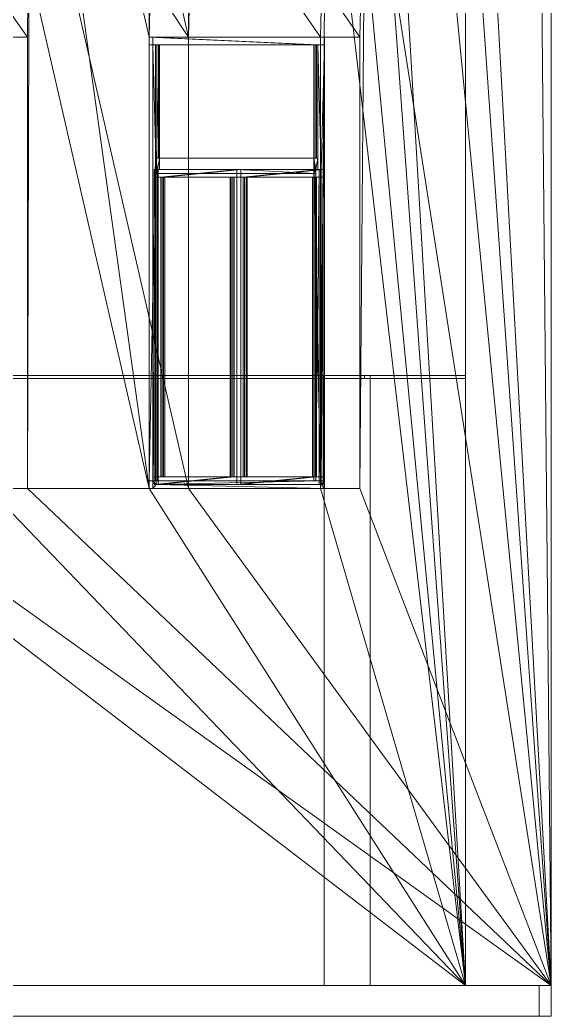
# Model space of a CAD drawing. Header units: millimetres. Extents: x 0 to 44695, y 0 to 30385.
# Drawn here: x 41131 to 44591, y 0 to 6484 of the extents above; entities that cross this region are included whole.
import ezdxf

# ---------------------------------------------------------------- set-up
doc = ezdxf.new("R2010")
doc.units = ezdxf.units.MM
doc.header["$MEASUREMENT"] = 0

msp = doc.modelspace()

# ---------------------------------------------------------------- meshes
at = {"color": 13, "lineweight": 0, "true_color": 0xe06639}
mesh = msp.add_polyface(dxfattribs=at)
corners = [(44034.5, 28853.1, 23280.5), (44334.9, 28853.1, 23460), (44334.9, 27389.3, 23460), (44034.5, 27389.3, 23280.5), (41438.9, 30365.4, 28304.3), (41139, 30365.2, 28124), (37802.4, 28466.4, 34387.3), (37802.4, 28475.7, 34387.3), (37612.6, 28475.7, 34704.9), (37612.6, 26624, 34704.9), (37807.5, 26624, 34378.7), (37807.5, 26281.1, 34378.7), (37551, 26281.1, 34807.9), (37551, 200, 34807.9), (44591.5, 200, 23030.9), (44591.5, 27389.3, 23030.9), (44034.5, 200, 23280.5), (37507.2, 200, 34199.1), (37507.2, 26281.1, 34199.1), (37507.2, 26624, 34199.1), (37507.2, 28468.7, 34199.1), (37509.9, 28466, 34212.4), (37509.9, 28475.7, 34212.4)]
mesh.append_faces([[corners[k] for k in face] for face in [(0, 1, 2, 3), (4, 1, 0, 5), (6, 7, 8), (6, 8, 9), (6, 9, 10), (11, 12, 13), (4, 6, 10), (4, 10, 11), (4, 11, 13), (2, 1, 4), (2, 4, 13), (15, 2, 14), (14, 2, 13), (3, 2, 15), (5, 0, 3, 16), (5, 16, 17, 18), (5, 18, 19, 20), (4, 5, 20, 21), (4, 21, 6), (21, 22, 7, 6), (8, 7, 22), (9, 8, 22), (9, 22, 21), (19, 9, 21), (19, 21, 20), (9, 19, 10), (19, 18, 11, 10), (11, 18, 12), (12, 18, 17, 13), (13, 17, 16, 14), (14, 16, 3, 15)]], dxfattribs={"color": 13})
at = {"color": 7, "lineweight": 0, "true_color": 0xf3f5ef}
mesh = msp.add_polyface(dxfattribs=at)
corners = [(39225.1, 27389.3, 20405.3), (39225.1, 200, 20405.3), (44034.5, 200, 23280.5), (44034.5, 27389.3, 23280.5), (39807.5, 3435.1, 20753.5), (39807.5, 6371.5, 20753.5), (40924.4, 6371.5, 21421.2), (40924.4, 3435.1, 21421.2), (43127.6, 25101.9, 22738.3), (43127.6, 22165.6, 22738.3), (42010.6, 22165.6, 22070.6), (42010.6, 25101.9, 22070.6), (42010.6, 17403.7, 22070.6), (42010.6, 20340, 22070.6), (43127.6, 20340, 22738.3), (43127.6, 17403.7, 22738.3), (43127.6, 15578.1, 22738.3), (43127.6, 12641.8, 22738.3), (42010.6, 12641.8, 22070.6), (42010.6, 15578.1, 22070.6), (39820.7, 7935.1, 20761.4), (39820.7, 10871.5, 20761.4), (40937.6, 10871.5, 21429.1), (40937.6, 7935.1, 21429.1), (43126.2, 7935.1, 22737.5), (42009.3, 7935.1, 22069.7), (42009.3, 10871.5, 22069.7), (43126.2, 10871.5, 22737.5), (39815.9, 15570.6, 20758.5), (40932.8, 15570.6, 21426.2), (40932.8, 12634.3, 21426.2), (39815.9, 12634.3, 20758.5), (40932.8, 17396.2, 21426.2), (39815.9, 17396.2, 20758.5), (39815.9, 20332.5, 20758.5), (40932.8, 20332.5, 21426.2), (39815.9, 25094.4, 20758.5), (40932.8, 25094.4, 21426.2), (40932.8, 22158.1, 21426.2), (39815.9, 22158.1, 20758.5), (43089, 3435.1, 22715.2), (41972.1, 3435.1, 22047.5), (41972.1, 6371.5, 22047.5), (43089, 6371.5, 22715.2), (40064.1, 3435.1, 20324.3), (40064.1, 6371.5, 20324.3), (41181, 6371.5, 20992.1), (41181, 3435.1, 20992.1), (43384.1, 25101.9, 22309.1), (43384.1, 22165.6, 22309.1), (42267.2, 22165.6, 21641.4), (42267.2, 25101.9, 21641.4), (42267.2, 17403.7, 21641.4), (42267.2, 20340, 21641.4), (43384.1, 20340, 22309.1), (43384.1, 17403.7, 22309.1), (43384.1, 15578.1, 22309.1), (43384.1, 12641.8, 22309.1), (42267.2, 12641.8, 21641.4), (42267.2, 15578.1, 21641.4), (40077.3, 7935.1, 20332.2), (40077.3, 10871.5, 20332.2), (41194.2, 10871.5, 20999.9), (41194.2, 7935.1, 20999.9), (43382.7, 7935.1, 22308.3), (42265.8, 7935.1, 21640.6), (42265.8, 10871.5, 21640.6), (43382.7, 10871.5, 22308.3), (41189.4, 15570.6, 20997.1), (40072.5, 15570.6, 20329.4), (41189.4, 12634.3, 20997.1), (40072.5, 12634.3, 20329.4), (41189.4, 17396.2, 20997.1), (40072.5, 17396.2, 20329.4), (40072.5, 20332.5, 20329.4), (41189.4, 20332.5, 20997.1), (41189.4, 25094.4, 20997.1), (40072.5, 25094.4, 20329.4), (41189.4, 22158.1, 20997.1), (40072.5, 22158.1, 20329.4), (43345.6, 3435.1, 22286.1), (42228.6, 3435.1, 21618.3), (42228.6, 6371.5, 21618.3), (43345.6, 6371.5, 22286.1), (39481.7, 27389.3, 19976.2), (39481.7, 200, 19976.2), (44591.5, 200, 23030.9), (44591.5, 27389.3, 23030.9)]
mesh.append_faces([[corners[k] for k in face] for face in [(16, 17, 2), (16, 2, 3), (14, 16, 3), (8, 14, 3), (27, 24, 17), (2, 17, 24), (43, 40, 24), (2, 24, 40), (27, 17, 18), (19, 16, 15), (19, 15, 12), (13, 14, 9), (13, 9, 10), (11, 8, 3), (43, 24, 25), (26, 27, 18), (26, 18, 10), (26, 10, 11), (2, 40, 41), (42, 43, 25), (42, 25, 26), (42, 26, 11), (22, 23, 41), (22, 41, 42), (22, 42, 11), (29, 30, 22), (29, 22, 11), (35, 29, 11), (37, 35, 11), (37, 11, 3), (6, 7, 23), (41, 23, 7), (2, 41, 7), (6, 23, 20), (21, 22, 30), (21, 30, 31), (20, 21, 31), (28, 29, 32), (28, 32, 33), (34, 35, 38), (34, 38, 39), (36, 37, 3), (2, 7, 4), (5, 6, 20), (5, 20, 31), (5, 31, 39), (5, 39, 36), (1, 2, 4), (1, 4, 0), (0, 4, 5), (0, 5, 36), (0, 36, 3), (44, 45, 5, 4), (45, 46, 6, 5), (46, 47, 7, 6), (47, 44, 4, 7), (9, 8, 48, 49), (10, 9, 49, 50), (11, 10, 50, 51), (8, 11, 51, 48), (52, 53, 13, 12), (53, 54, 14, 13), (54, 55, 15, 14), (55, 52, 12, 15), (17, 16, 56, 57), (18, 17, 57, 58), (19, 18, 58, 59), (16, 19, 59, 56), (60, 61, 21, 20), (61, 62, 22, 21), (62, 63, 23, 22), (63, 60, 20, 23), (24, 64, 65, 25), (25, 65, 66, 26), (26, 66, 67, 27), (27, 67, 64, 24), (68, 29, 28, 69), (70, 30, 29, 68), (71, 31, 30, 70), (69, 28, 31, 71), (32, 72, 73, 33), (33, 73, 74, 34), (34, 74, 75, 35), (35, 75, 72, 32), (76, 37, 36, 77), (78, 38, 37, 76), (79, 39, 38, 78), (77, 36, 39, 79), (40, 80, 81, 41), (41, 81, 82, 42), (42, 82, 83, 43), (43, 83, 80, 40), (0, 84, 85, 1), (1, 85, 86, 2), (2, 86, 87, 3), (84, 0, 3, 87), (49, 48, 87), (49, 87, 86), (55, 49, 86), (57, 55, 86), (64, 67, 57), (64, 57, 86), (80, 83, 64), (80, 64, 86), (87, 48, 51), (50, 49, 54), (50, 54, 53), (52, 55, 56), (52, 56, 59), (58, 57, 67), (58, 67, 66), (59, 58, 66), (51, 59, 66), (65, 64, 83), (65, 83, 82), (66, 65, 82), (51, 66, 82), (81, 80, 86), (63, 62, 82), (51, 82, 62), (63, 82, 81), (78, 76, 62), (51, 62, 76), (87, 51, 76), (72, 78, 62), (70, 72, 62), (47, 46, 63), (47, 63, 81), (47, 81, 86), (70, 62, 61), (60, 63, 46), (87, 76, 77), (79, 78, 75), (79, 75, 74), (73, 72, 68), (73, 68, 69), (71, 70, 61), (71, 61, 60), (60, 46, 45), (71, 60, 45), (69, 71, 45), (77, 69, 45), (44, 47, 86), (84, 87, 77), (84, 77, 45), (84, 45, 85), (85, 45, 44), (85, 44, 86)]], dxfattribs={"color": 7})
at = {"color": 31, "lineweight": 0, "true_color": 0xf4ce88}
mesh = msp.add_polyface(dxfattribs=at)
corners = [(43046.1, 6321.5, 22689.6), (43071.7, 6321.5, 22646.7), (43114.7, 6321.5, 22672.3), (43089, 6321.5, 22715.2), (43089, 6371.5, 22715.2), (41972.1, 6371.5, 22047.5), (41972.1, 6321.5, 22047.5), (42015, 6321.5, 22073.2), (43114.7, 6371.5, 22672.3), (42040.6, 6321.5, 22030.2), (41997.7, 6321.5, 22004.6), (41997.7, 6371.5, 22004.6)]
mesh.append_faces([[corners[k] for k in face] for face in [(0, 1, 2, 3), (0, 3, 4, 5), (0, 5, 6, 7), (3, 2, 8, 4), (1, 9, 10, 11), (1, 11, 8, 2), (7, 9, 1, 0), (6, 10, 9, 7), (5, 11, 10, 6), (4, 8, 11, 5)]], dxfattribs={"color": 31})
mesh = msp.add_polyface(dxfattribs=at)
corners = [(42019.2, 3485.1, 22017.4), (41997.7, 3485.1, 22004.6), (41997.7, 6321.5, 22004.6), (42040.6, 6321.5, 22030.2), (42040.6, 5585.1, 22030.2), (42040.6, 5510.1, 22030.2), (42019.2, 5510.1, 22017.4), (42006.4, 5510.1, 22038.9), (42006.4, 3485.1, 22038.9), (42027.8, 5510.1, 22051.7), (42015, 5585.1, 22073.2), (42015, 5485.1, 22073.2), (42027.8, 5485.1, 22051.7), (42015, 6321.5, 22073.2), (41972.1, 6321.5, 22047.5), (41972.1, 3485.1, 22047.5), (42027.8, 3485.1, 22051.7), (42015, 3485.1, 22073.2)]
mesh.append_faces([[corners[k] for k in face] for face in [(3, 5, 6), (2, 3, 6), (2, 6, 1), (1, 6, 0), (6, 7, 8, 0), (9, 7, 6, 5), (10, 11, 12), (10, 12, 9), (4, 10, 9), (4, 9, 5), (4, 3, 13, 10), (3, 2, 14, 13), (2, 1, 15, 14), (16, 17, 15), (8, 16, 15), (0, 8, 15), (1, 0, 15), (12, 16, 8, 7), (12, 7, 9), (12, 11, 17, 16), (10, 13, 14, 15), (10, 15, 17, 11)]], dxfattribs={"color": 31})
at = {"color": 7, "lineweight": 0, "true_color": 0xf0f7f3}
mesh = msp.add_polyface(dxfattribs=at)
corners = [(43053.8, 5585.1, 22676.7), (42022.7, 5585.1, 22060.3), (42032.9, 5585.1, 22043.1), (43064, 5585.1, 22659.5), (42022.7, 6321.5, 22060.3), (42032.9, 6321.5, 22043.1), (43053.8, 6321.5, 22676.7), (43064, 6321.5, 22659.5)]
mesh.append_faces([[corners[k] for k in face] for face in [(0, 1, 2, 3), (1, 4, 5, 2), (4, 6, 7, 5), (6, 0, 3, 7), (0, 6, 4, 1), (3, 2, 5, 7)]], dxfattribs={"color": 7})
at = {"color": 31, "lineweight": 0, "true_color": 0xf4ce88}
mesh = msp.add_polyface(dxfattribs=at)
corners = [(43093.2, 5510.1, 22659.5), (43071.7, 5510.1, 22646.7), (43071.7, 5585.1, 22646.7), (43071.7, 6321.5, 22646.7), (43114.7, 6321.5, 22672.3), (43114.7, 3485.1, 22672.3), (43093.2, 3485.1, 22659.5), (43080.4, 3485.1, 22680.9), (43080.4, 5510.1, 22680.9), (43089, 3485.1, 22715.2), (43046.1, 3485.1, 22689.6), (43058.9, 3485.1, 22668.1), (43089, 6321.5, 22715.2), (43046.1, 6321.5, 22689.6), (43046.1, 5585.1, 22689.6), (43058.9, 5510.1, 22668.1), (43058.9, 5485.1, 22668.1), (43046.1, 5485.1, 22689.6)]
mesh.append_faces([[corners[k] for k in face] for face in [(4, 5, 6), (4, 6, 0), (3, 4, 0), (3, 0, 1), (6, 7, 8, 0), (9, 10, 7), (5, 9, 7), (11, 7, 10), (6, 5, 7), (5, 4, 12, 9), (4, 3, 13, 12), (3, 2, 14, 13), (15, 16, 17), (15, 17, 14), (1, 15, 2), (2, 15, 14), (0, 8, 15, 1), (11, 16, 15, 8), (11, 8, 7), (11, 10, 17, 16), (9, 12, 13, 14), (9, 14, 17, 10)]], dxfattribs={"color": 31})
mesh = msp.add_polyface(dxfattribs=at)
corners = [(42040.6, 5510.1, 22030.2), (42040.6, 5585.1, 22030.2), (43071.7, 5585.1, 22646.7), (43071.7, 5510.1, 22646.7), (42556.2, 5510.1, 22338.5), (42543.4, 5510.1, 22359.9), (42027.8, 5510.1, 22051.7), (43058.9, 5510.1, 22668.1), (43046.1, 5585.1, 22689.6), (43046.1, 5485.1, 22689.6), (43058.9, 5485.1, 22668.1), (42015, 5585.1, 22073.2), (42027.8, 5485.1, 22051.7), (42015, 5485.1, 22073.2)]
mesh.append_faces([[corners[k] for k in face] for face in [(0, 1, 2, 3), (0, 3, 4), (4, 5, 6, 0), (7, 5, 4, 3), (8, 9, 10), (8, 10, 7), (2, 8, 7), (2, 7, 3), (2, 1, 11, 8), (6, 12, 13), (6, 13, 11), (0, 6, 1), (1, 6, 11), (10, 12, 6, 5), (10, 5, 7), (10, 9, 13, 12), (8, 11, 13, 9)]], dxfattribs={"color": 31})
mesh = msp.add_polyface(dxfattribs=at)
corners = [(42006.4, 3460.1, 22038.9), (42006.4, 3510.1, 22038.9), (42032, 3510.1, 21996), (42032, 3460.1, 21996), (42049.3, 3510.1, 22064.5), (42074.9, 3510.1, 22021.6), (42500.4, 3510.1, 22334.3), (42526.1, 3510.1, 22291.3), (42543.4, 3510.1, 22359.9), (42569, 3510.1, 22317), (42543.4, 3460.1, 22359.9), (42569, 3460.1, 22317), (42543.4, 5510.1, 22359.9), (42543.4, 5460.1, 22359.9), (42569, 5460.1, 22317), (42569, 5510.1, 22317), (42500.4, 5460.1, 22334.3), (42526.1, 5460.1, 22291.3), (42049.3, 5460.1, 22064.5), (42074.9, 5460.1, 22021.6), (42006.4, 5460.1, 22038.9), (42032, 5460.1, 21996), (42006.4, 5510.1, 22038.9), (42032, 5510.1, 21996)]
mesh.append_faces([[corners[k] for k in face] for face in [(0, 1, 2, 3), (1, 4, 5, 2), (4, 6, 7, 5), (6, 8, 9, 7), (8, 10, 11, 9), (10, 0, 3, 11), (0, 10, 8, 6), (0, 6, 4, 1), (3, 2, 5, 7), (3, 7, 9, 11), (12, 13, 14, 15), (13, 16, 17, 14), (16, 18, 19, 17), (18, 20, 21, 19), (20, 22, 23, 21), (22, 12, 15, 23), (12, 22, 20, 18), (12, 18, 16, 13), (15, 14, 17, 19), (15, 19, 21, 23)]], dxfattribs={"color": 31})
mesh = msp.add_polyface(dxfattribs=at)
corners = [(42500.4, 3510.1, 22334.3), (42500.4, 5460.1, 22334.3), (42526.1, 5460.1, 22291.3), (42526.1, 3510.1, 22291.3), (42543.4, 5460.1, 22359.9), (42569, 5460.1, 22317), (42543.4, 3510.1, 22359.9), (42569, 3510.1, 22317), (42006.4, 3510.1, 22038.9), (42006.4, 5460.1, 22038.9), (42032, 5460.1, 21996), (42032, 3510.1, 21996), (42049.3, 5460.1, 22064.5), (42074.9, 5460.1, 22021.6), (42049.3, 3510.1, 22064.5), (42074.9, 3510.1, 22021.6)]
mesh.append_faces([[corners[k] for k in face] for face in [(0, 1, 2, 3), (1, 4, 5, 2), (4, 6, 7, 5), (6, 0, 3, 7), (0, 6, 4, 1), (3, 2, 5, 7), (8, 9, 10, 11), (9, 12, 13, 10), (12, 14, 15, 13), (14, 8, 11, 15), (8, 14, 12, 9), (11, 10, 13, 15)]], dxfattribs={"color": 31})
at = {"color": 7, "lineweight": 0, "true_color": 0xf0f7f3}
mesh = msp.add_polyface(dxfattribs=at)
corners = [(42508.1, 3510.1, 22321.4), (42057, 3510.1, 22051.7), (42067.2, 3510.1, 22034.5), (42518.4, 3510.1, 22304.2), (42057, 5460.1, 22051.7), (42067.2, 5460.1, 22034.5), (42508.1, 5460.1, 22321.4), (42518.4, 5460.1, 22304.2)]
mesh.append_faces([[corners[k] for k in face] for face in [(0, 1, 2, 3), (1, 4, 5, 2), (4, 6, 7, 5), (6, 0, 3, 7), (0, 6, 4, 1), (3, 2, 5, 7)]], dxfattribs={"color": 7})
at = {"color": 31, "lineweight": 0, "true_color": 0xf4ce88}
mesh = msp.add_polyface(dxfattribs=at)
corners = [(42543.4, 3460.1, 22359.9), (42543.4, 3510.1, 22359.9), (42569, 3510.1, 22317), (42569, 3460.1, 22317), (42586.3, 3510.1, 22385.6), (42611.9, 3510.1, 22342.6), (43037.5, 3510.1, 22655.3), (43063.1, 3510.1, 22612.4), (43080.4, 3510.1, 22680.9), (43106, 3510.1, 22638), (43080.4, 3460.1, 22680.9), (43106, 3460.1, 22638), (43080.4, 5510.1, 22680.9), (43080.4, 5460.1, 22680.9), (43106, 5460.1, 22638), (43106, 5510.1, 22638), (43037.5, 5460.1, 22655.3), (43063.1, 5460.1, 22612.4), (42586.3, 5460.1, 22385.6), (42611.9, 5460.1, 22342.6), (42543.4, 5460.1, 22359.9), (42569, 5460.1, 22317), (42543.4, 5510.1, 22359.9), (42569, 5510.1, 22317)]
mesh.append_faces([[corners[k] for k in face] for face in [(0, 1, 2, 3), (1, 4, 5, 2), (4, 6, 7, 5), (6, 8, 9, 7), (8, 10, 11, 9), (10, 0, 3, 11), (0, 10, 8, 6), (0, 6, 4, 1), (3, 2, 5, 7), (3, 7, 9, 11), (12, 13, 14, 15), (13, 16, 17, 14), (16, 18, 19, 17), (18, 20, 21, 19), (20, 22, 23, 21), (22, 12, 15, 23), (12, 22, 20, 18), (12, 18, 16, 13), (15, 14, 17, 19), (15, 19, 21, 23)]], dxfattribs={"color": 31})
mesh = msp.add_polyface(dxfattribs=at)
corners = [(43037.5, 3510.1, 22655.3), (43037.5, 5460.1, 22655.3), (43063.1, 5460.1, 22612.4), (43063.1, 3510.1, 22612.4), (43080.4, 5460.1, 22680.9), (43106, 5460.1, 22638), (43080.4, 3510.1, 22680.9), (43106, 3510.1, 22638), (42543.4, 3510.1, 22359.9), (42543.4, 5460.1, 22359.9), (42569, 5460.1, 22317), (42569, 3510.1, 22317), (42586.3, 5460.1, 22385.6), (42611.9, 5460.1, 22342.6), (42586.3, 3510.1, 22385.6), (42611.9, 3510.1, 22342.6)]
mesh.append_faces([[corners[k] for k in face] for face in [(0, 1, 2, 3), (1, 4, 5, 2), (4, 6, 7, 5), (6, 0, 3, 7), (0, 6, 4, 1), (3, 2, 5, 7), (8, 9, 10, 11), (9, 12, 13, 10), (12, 14, 15, 13), (14, 8, 11, 15), (8, 14, 12, 9), (11, 10, 13, 15)]], dxfattribs={"color": 31})
at = {"color": 7, "lineweight": 0, "true_color": 0xf0f7f3}
mesh = msp.add_polyface(dxfattribs=at)
corners = [(43045.2, 3510.1, 22642.4), (42594, 3510.1, 22372.7), (42604.2, 3510.1, 22355.5), (43055.4, 3510.1, 22625.2), (42594, 5460.1, 22372.7), (42604.2, 5460.1, 22355.5), (43045.2, 5460.1, 22642.4), (43055.4, 5460.1, 22625.2)]
mesh.append_faces([[corners[k] for k in face] for face in [(0, 1, 2, 3), (1, 4, 5, 2), (4, 6, 7, 5), (6, 0, 3, 7), (0, 6, 4, 1), (3, 2, 5, 7)]], dxfattribs={"color": 7})
at = {"color": 253, "lineweight": 0, "true_color": 0xc7b696}
mesh = msp.add_polyface(dxfattribs=at)
corners = [(36847.8, 4150.2, 33805), (37507.2, 4150.2, 34199.1), (37507.2, 4170.2, 34199.1), (36847.8, 4170.2, 33805), (44034.5, 4150.2, 23280.5), (44034.5, 4170.2, 23280.5), (43375.2, 4150.2, 22886.3), (43375.2, 4170.2, 22886.3), (39566.9, 4150.2, 20609.7), (39566.9, 4170.2, 20609.7), (35964.6, 4150.2, 26635.4), (35964.6, 4170.2, 26635.4), (33039.6, 4150.2, 31528.3), (33039.6, 4170.2, 31528.3)]
mesh.append_faces([[corners[k] for k in face] for face in [(0, 1, 2, 3), (1, 4, 5, 2), (4, 6, 7, 5), (6, 8, 9, 7), (8, 10, 11, 9), (10, 12, 13, 11), (12, 0, 3, 13), (0, 12, 10, 8), (0, 8, 6, 4), (0, 4, 1), (3, 2, 5, 7), (3, 7, 9, 11), (3, 11, 13)]], dxfattribs={"color": 253})
mesh = msp.add_polyface(dxfattribs=at)
corners = [(39894.9, 4170.2, 28110.1), (40195.3, 4170.2, 28289.7), (43412.3, 4170.2, 22908.5), (43111.9, 4170.2, 22728.9), (40195.3, 200, 28289.7), (39894.9, 200, 28110.1), (43412.3, 200, 22908.5), (43111.9, 200, 22728.9)]
mesh.append_faces([[corners[k] for k in face] for face in [(0, 1, 2, 3), (4, 1, 0, 5), (1, 4, 6, 2), (6, 7, 3, 2), (5, 0, 3, 7), (4, 5, 7, 6)]], dxfattribs={"color": 253})
at = {"color": 31, "lineweight": 0, "true_color": 0xf4ce88}
mesh = msp.add_polyface(dxfattribs=at)
corners = [(43058.9, 3485.1, 22668.1), (43046.1, 3485.1, 22689.6), (43089, 3485.1, 22715.2), (43114.7, 3485.1, 22672.3), (43093.2, 3485.1, 22659.5), (43080.4, 3485.1, 22680.9), (43080.4, 3460.1, 22680.9), (42543.4, 3460.1, 22359.9), (42006.4, 3460.1, 22038.9), (42006.4, 3485.1, 22038.9), (42027.8, 3485.1, 22051.7), (43093.2, 3460.1, 22659.5), (42019.2, 3460.1, 22017.4), (42556.2, 3460.1, 22338.5), (43114.7, 3435.1, 22672.3), (41997.7, 3435.1, 22004.6), (41997.7, 3485.1, 22004.6), (42019.2, 3485.1, 22017.4), (43089, 3435.1, 22715.2), (41972.1, 3485.1, 22047.5), (41972.1, 3435.1, 22047.5), (42015, 3485.1, 22073.2)]
mesh.append_faces([[corners[k] for k in face] for face in [(5, 1, 2), (5, 2, 3), (0, 1, 5), (4, 5, 3), (5, 6, 7, 8), (5, 8, 9, 10), (5, 10, 0), (11, 6, 5, 4), (11, 4, 3), (11, 3, 14), (12, 11, 14), (16, 17, 12), (16, 12, 15), (15, 12, 14), (14, 3, 2, 18), (19, 20, 18, 2), (19, 2, 1, 21), (10, 21, 1, 0), (19, 21, 10), (19, 10, 9), (19, 9, 17), (16, 19, 17), (9, 8, 12, 17), (12, 8, 7, 13), (13, 7, 6, 11), (16, 15, 20, 19), (15, 14, 18, 20)]], dxfattribs={"color": 31})
at = {"color": 7, "lineweight": 0, "true_color": 0xebebeb}
mesh = msp.add_polyface(dxfattribs=at)
corners = [(76.7, 0, 12405.1), (5186.4, 0, 15459.8), (5186.4, 200, 15459.8), (76.7, 200, 12405.1), (5263.4, 0, 15331.1), (5263.4, 200, 15331.1), (12054.7, 0, 19391), (12054.7, 200, 19391), (11967.5, 0, 19536.9), (11967.5, 200, 19536.9), (15931.7, 0, 21906.8), (15931.7, 200, 21906.8), (15811.3, 0, 22108.1), (15811.3, 200, 22108.1), (21533.8, 0, 25529.1), (21533.8, 200, 25529.1), (21654.2, 0, 25327.7), (21654.2, 200, 25327.7), (25647.8, 0, 27715.1), (25647.8, 200, 27715.1), (25734.9, 0, 27569.3), (25734.9, 200, 27569.3), (32518.2, 0, 31624.4), (32518.2, 200, 31624.4), (32431, 0, 31770.2), (32431, 200, 31770.2), (37462.6, 0, 34778.2), (37462.6, 200, 34778.2), (37540.8, 0, 34825), (37540.8, 200, 34825), (44591.5, 0, 23030.9), (44591.5, 200, 23030.9), (44513.3, 0, 22984.2), (44513.3, 200, 22984.2), (32914.2, 0, 16050), (32914.2, 200, 16050), (32657.6, 0, 16479.2), (32657.6, 200, 16479.2), (28448.3, 0, 13962.8), (28448.3, 200, 13962.8), (28704.9, 0, 13533.6), (28704.9, 200, 13533.6), (22978.4, 0, 10110.2), (22978.4, 200, 10110.2), (22721.8, 0, 10539.4), (22721.8, 200, 10539.4), (18537.8, 0, 8038.1), (18537.8, 200, 8038.1), (18794.4, 0, 7609), (18794.4, 200, 7609), (7117.1, 0, 628.1), (7117.1, 200, 628.1)]
mesh.append_faces([[corners[k] for k in face] for face in [(0, 1, 2, 3), (1, 4, 5, 2), (4, 6, 7, 5), (6, 8, 9, 7), (8, 10, 11, 9), (10, 12, 13, 11), (12, 14, 15, 13), (14, 16, 17, 15), (16, 18, 19, 17), (18, 20, 21, 19), (20, 22, 23, 21), (22, 24, 25, 23), (24, 26, 27, 25), (26, 28, 29, 27), (28, 30, 31, 29), (30, 32, 33, 31), (32, 34, 35, 33), (34, 36, 37, 35), (36, 38, 39, 37), (38, 40, 41, 39), (40, 42, 43, 41), (42, 44, 45, 43), (44, 46, 47, 45), (46, 48, 49, 47), (48, 50, 51, 49), (50, 0, 3, 51)]], dxfattribs={"color": 7})
mesh.append_faces([[corners[k] for k in face] for face in [(28, 24, 22), (20, 18, 16), (30, 28, 22), (30, 22, 20), (30, 20, 16), (16, 14, 12), (30, 16, 12), (30, 12, 10), (30, 10, 8), (30, 8, 6), (30, 6, 36), (34, 30, 36), (36, 6, 4), (38, 36, 4), (40, 38, 4), (4, 1, 0), (40, 4, 0), (40, 0, 44), (42, 40, 44), (46, 44, 0), (48, 46, 0), (50, 48, 0), (23, 25, 29), (17, 19, 21), (23, 29, 31), (21, 23, 31), (17, 21, 31), (13, 15, 17), (13, 17, 31), (11, 13, 31), (9, 11, 31), (7, 9, 31), (37, 7, 31), (35, 37, 31), (5, 7, 37), (5, 37, 39), (5, 39, 41), (3, 2, 5), (3, 5, 41), (45, 3, 41), (43, 45, 41), (3, 45, 47), (3, 47, 49), (51, 3, 49)]], dxfattribs={"color": 250})

doc.saveas('drawing.dxf')
